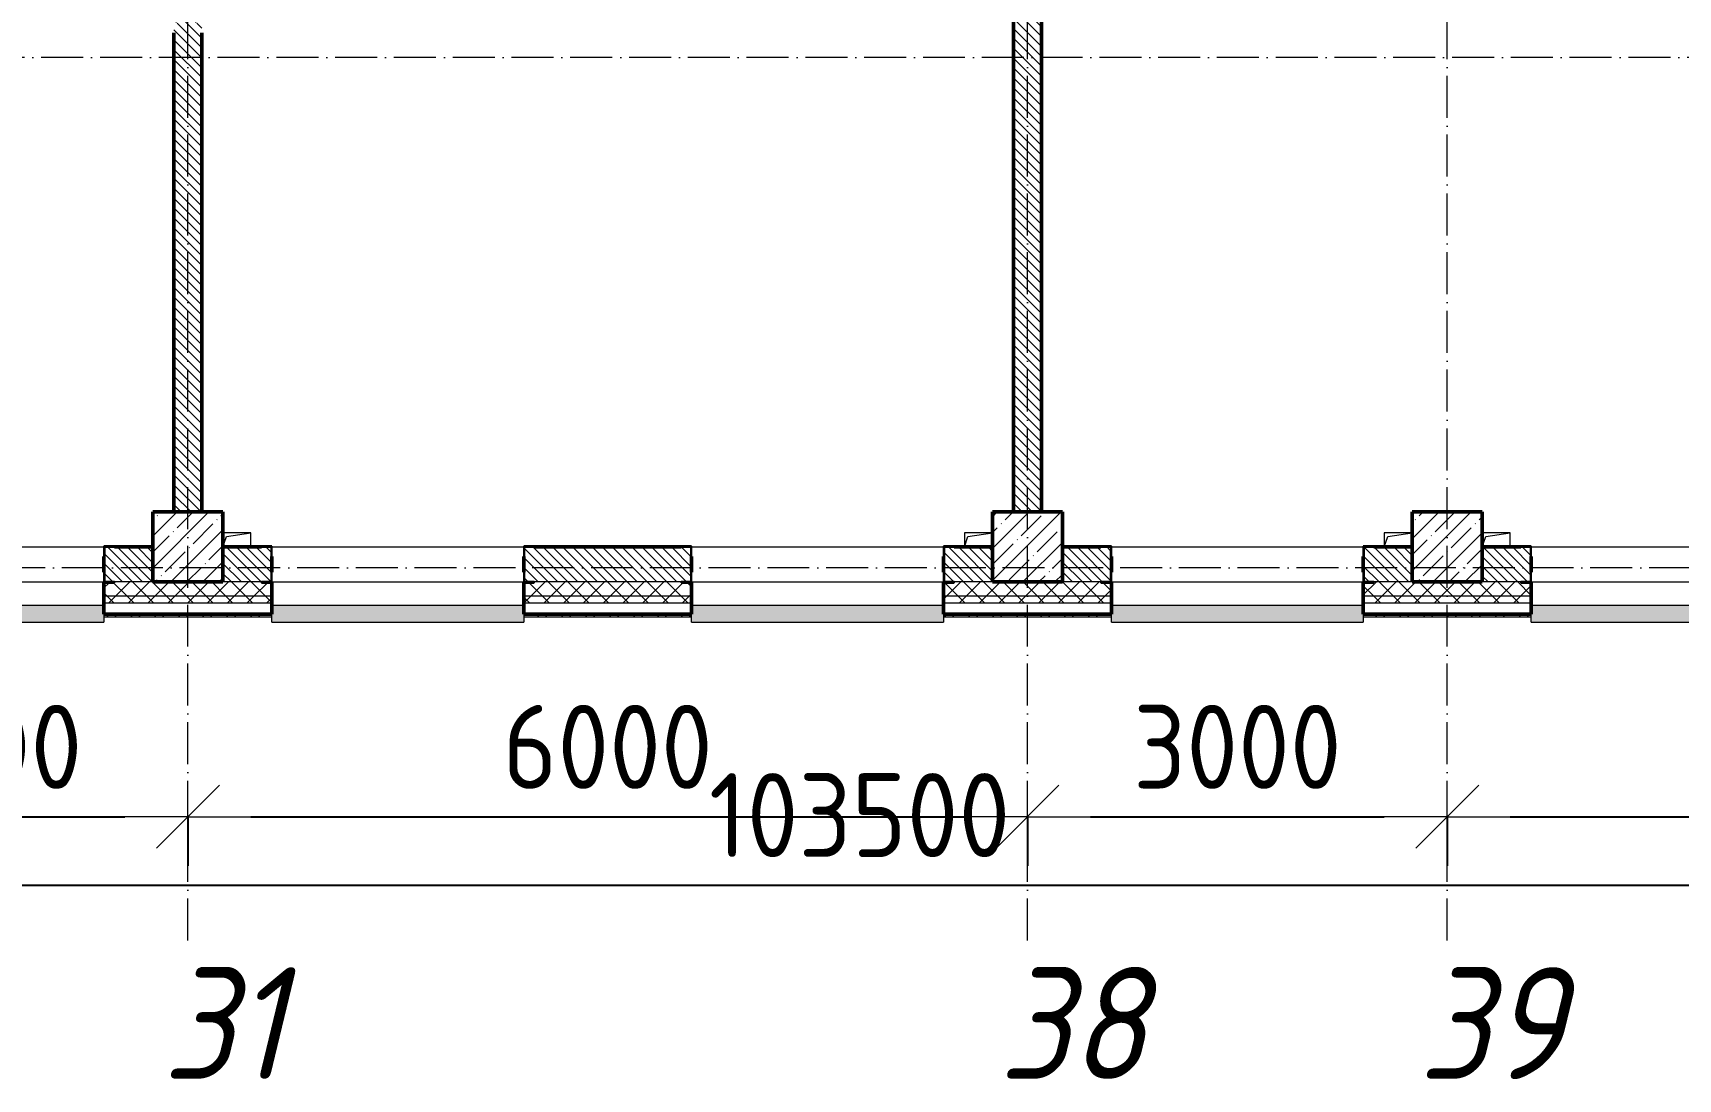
# Model space of a CAD drawing. Header units: millimetres. Extents: x 2294 to 908349, y -83289 to 219220.
# Drawn here: x 51055 to 62813, y 551 to 8031 of the extents above; entities that cross this region are included whole.
import ezdxf

# ---------------------------------------------------------------- set-up
doc = ezdxf.new("R2010")
doc.units = ezdxf.units.MM
doc.linetypes.add('50_200_ШТРИХ_1Т_ш5_п1_п1_', pattern=[700, 500, -100, 0, -100])
for name, color, linetype, lineweight in [('A-____-____-DIMS', 7, 'Continuous', 9), ('A-GENM-____-MCUT', 7, 'Continuous', 25), ('A-GENM-____-OTLN', 7, 'Continuous', 9), ('A-GENM-____-OTLN-1', 7, 'Continuous', 25), ('A-GLAZ-____-OTLN', 7, 'Continuous', 9), ('A-WALL-____-MCUT-2', 7, 'Continuous', 50), ('A-WALL-____-MCUT-3', 7, 'Continuous', 9), ('A-WALL-____-OTLN', 7, 'Continuous', 9), ('A-WALL-____-PATT-1', 7, 'Continuous', 9), ('A-WALL-FNSH-MCUT-1', 7, 'Continuous', 9), ('S-COLS-____-MCUT', 7, 'Continuous', 50), ('S-COLS-____-OTLN', 7, 'Continuous', 9), ('S-GRID-____-IDEN', 7, 'Continuous', 9), ('S-GRID-____-OTLN-1', 7, '50_200_ШТРИХ_1Т_ш5_п1_п1_', 9)]:
    doc.layers.add(name, color=color, linetype=linetype, lineweight=lineweight)
doc.layers.add('A-GLAZ-____-OTLN-1', color=7, linetype='Continuous', lineweight=9, true_color=0xc0c0c0)
doc.styles.add('ISOCPEUR_I', font='isocpeui.ttf', dxfattribs={"width": 0.9, "height": 2.5})
doc.styles.add('СПДС', font='isocpeur.ttf', dxfattribs={"width": 0.9})
doc.dimstyles.new('Размера А3', dxfattribs={"dimtxt": 800, "dimasz": 450, "dimexe": 350, "dimexo": 100, "dimgap": 200, "dimtad": 1, "dimdec": 0, "dimrnd": 10, "dimzin": 0, "dimdsep": 46, "dimtxsty": 'СПДС', "dimblk": 'ARROWHEAD_6', "dimcen": 1, "dimclrd": 5, "dimclre": 5, "dimclrt": 5, "dimazin": 0, "dimtfac": 1, "dimtdec": 0, "dimtmove": 2, "dimatfit": 3, "dimfxl": 1, "dimtolj": 1, "dimtzin": 0, "dimarcsym": 0})
pattern_1 = [(135, (7562.787, 6025.276), (-35.35534, -35.35534), [])]
pattern_2 = [(45, (7562.79, 6025.28), (-70.71068, 70.71068), []), (135, (7562.79, 6025.28), (-70.71068, -70.71068), [])]

# ---------------------------------------------------------------- blocks, each defined once
blk = doc.blocks.new('BSC_Колонна _Прямоугольная - 500х500-V59-АР1_План отверстий 2 этажа в осях 1-64_А-ГГ')
at = {"layer": 'S-COLS-____-OTLN'}
h = blk.add_hatch(dxfattribs=at)
h.set_pattern_fill('FP_88', color=256, style=0, pattern_type=2)
h.set_pattern_definition([(45, (-50600, 1668.96), (-114.04925, 114.04925), []), (45, (-50485.95, 1668.96), (-114.04925, 114.04925), [201.613, -40.323, 3.353, -36.97])])
h.paths.add_polyline_path([(-250, -250), (250, -250), (250, 250), (-250, 250), (-250, -175)], flags=0)
at = {"layer": 'S-COLS-____-MCUT'}
for p, q in [((250, 250), (-250, 250)), ((-250, 250), (-250, -250)), ((250, -250), (250, 250)), ((-250, -250), (250, -250))]:
    blk.add_line(p, q, dxfattribs=at)
blk = doc.blocks.new('BSC_Колонна _Прямоугольная - 500х500-V61-АР1_План отверстий 2 этажа в осях 1-64_А-ГГ')
at = {"layer": 'S-COLS-____-OTLN'}
h = blk.add_hatch(dxfattribs=at)
h.set_pattern_fill('FP_90', color=256, style=0, pattern_type=2)
h.set_pattern_definition([(45, (-53600, 1668.96), (-114.04925, 114.04925), []), (45, (-53485.95, 1668.96), (-114.04925, 114.04925), [201.613, -40.323, 3.353, -36.97])])
h.paths.add_polyline_path([(-250, -250), (250, -250), (250, 250), (-250, 250)], flags=0)
at = {"layer": 'S-COLS-____-MCUT'}
for p, q in [((250, 250), (-250, 250)), ((-250, 250), (-250, -250)), ((250, -250), (250, 250)), ((-250, -250), (250, -250))]:
    blk.add_line(p, q, dxfattribs=at)
blk = doc.blocks.new('BSC_Колонна _Прямоугольная - 500х500-V89-АР1_План отверстий 2 этажа в осях 1-64_А-ГГ')
at = {"layer": 'S-COLS-____-OTLN'}
h = blk.add_hatch(dxfattribs=at)
h.set_pattern_fill('FP_118', color=256, style=0, pattern_type=2)
h.set_pattern_definition([(45, (-44600, 1668.96), (-114.04925, 114.04925), []), (45, (-44485.95, 1668.96), (-114.04925, 114.04925), [201.613, -40.323, 3.353, -36.97])])
h.paths.add_polyline_path([(-250, -250), (250, -250), (250, 250), (-250, 250)], flags=0)
at = {"layer": 'S-COLS-____-MCUT'}
for p, q in [((250, 250), (-250, 250)), ((-250, 250), (-250, -250)), ((250, -250), (250, 250)), ((-250, -250), (250, -250))]:
    blk.add_line(p, q, dxfattribs=at)
blk = doc.blocks.new('Фахверк_СКБ_Уголок - 250_2700-27497298-АР1_План отверстий 2 этажа в осях 1-64_А-ГГ')
at = {"layer": 'A-GENM-____-MCUT'}
for p, q in [((200, 181), (125, 181)), ((125, 181), (125, 106)), ((131, 106), (131, 175)), ((131, 175), (200, 175)), ((200, 175), (200, 181)), ((125, 106), (131, 106)), ((131, -6), (125, -6)), ((125, -6), (125, -81)), ((125, -81), (200, -81)), ((131, -75), (131, -6)), ((200, -75), (131, -75)), ((200, -81), (200, -75))]:
    blk.add_line(p, q, dxfattribs=at)
blk = doc.blocks.new('AR_Отверстие прямоугольное _в плите_ - AR_Отверстие прямоугольное _в плите_-30510712-АР1_План отверстий 2 этажа в осях 1-64_А-ГГ')
at = {"layer": 'A-GENM-____-OTLN'}
for p, q in [((100, 50), (-100, 50)), ((-100, -50), (-75, 25)), ((-75, 25), (100, 50)), ((100, -50), (100, 50))]:
    blk.add_line(p, q, dxfattribs=at)
blk = doc.blocks.new('AR_Отверстие прямоугольное _в плите_ - AR_Отверстие прямоугольное _в плите_-V161-АР1_План отверстий 2 этажа в осях 1-64_А-ГГ')
at = {"layer": 'A-GENM-____-OTLN'}
for p, q in [((100, 50), (-100, 50)), ((-100, 50), (-100, -50)), ((-100, -50), (-75, 25)), ((-75, 25), (100, 50))]:
    blk.add_line(p, q, dxfattribs=at)
blk = doc.blocks.new('Отлив_СКБ - Отлив витража_120_НВФ-31885688-АР1_План отверстий 2 этажа в осях 1-64_А-ГГ')
at = {"layer": 'A-GLAZ-____-OTLN-1'}
for points in [[(4113, -2), (4800, -2), (4800, 0), (0, 0), (0, -2), (2345, -2)], [(4113, -120), (4800, -120), (4800, -2), (0, -2), (0, -120), (2345, -120)]]:
    blk.add_hatch(color=256, dxfattribs=at).paths.add_polyline_path(points, flags=0)
at = {"layer": 'A-GLAZ-____-OTLN'}
for p, q in [((0, 0), (4800, 0)), ((4800, -2), (0, -2)), ((0, -120), (0, -83)), ((4800, -83), (4800, -120)), ((0, -120), (4800, -120))]:
    blk.add_line(p, q, dxfattribs=at)
blk = doc.blocks.new('Отлив_СКБ - Отлив витража_120_НВФ-V194-АР1_План отверстий 2 этажа в осях 1-64_А-ГГ')
at = {"layer": 'A-GLAZ-____-OTLN-1'}
for points in [[(1800, -2), (1800, 0), (0, 0), (0, -2), (1544, -2)], [(1544, -120), (1800, -120), (1800, -2), (0, -2), (0, -120)]]:
    blk.add_hatch(color=256, dxfattribs=at).paths.add_polyline_path(points, flags=0)
at = {"layer": 'A-GLAZ-____-OTLN'}
for p, q in [((0, 0), (1800, 0)), ((1800, -2), (0, -2)), ((0, -120), (0, -83)), ((1800, -83), (1800, -120)), ((0, -120), (1800, -120))]:
    blk.add_line(p, q, dxfattribs=at)
blk = doc.blocks.new('2floor')
at = {"layer": 'A-WALL-____-PATT-1'}
h = blk.add_hatch(dxfattribs=at)
h.set_pattern_fill('FP_6', color=256, style=0, pattern_type=2)
h.set_pattern_definition(pattern_1)
h.paths.add_polyline_path([(52063, 4606), (52263, 4606), (52263, 8100), (52194, 8100), (52194, 8106), (52263, 8106), (52263, 11606), (52063, 11606), (52063, 8106), (52132, 8106), (52132, 8100), (52063, 8100), (52063, 5041)], flags=0)
h = blk.add_hatch(dxfattribs=at)
h.set_pattern_fill('FP_6', color=256, style=0, pattern_type=2)
h.set_pattern_definition(pattern_1)
h.paths.add_polyline_path([(58063, 4606), (58263, 4606), (58263, 10050), (58194, 10050), (58194, 10056), (58132, 10056), (58132, 10050), (58063, 10050), (58063, 5041)], flags=0)
h.paths.add_polyline_path([(58194, 11206), (58194, 11212), (58263, 11212), (58263, 11606), (58063, 11606), (58063, 11212), (58132, 11212), (58132, 11206)], flags=0)
h = blk.add_hatch(dxfattribs=at)
h.set_pattern_fill('FP_6', color=256, style=0, pattern_type=2)
h.set_pattern_definition(pattern_1)
h.paths.add_polyline_path([(51913, 4106), (51913, 4356), (51569, 4356), (51569, 4287), (51563, 4287), (51563, 4175), (51569, 4175), (51569, 4106), (51736, 4106)], flags=0)
h.paths.add_polyline_path([(49757, 4106), (49757, 4175), (49763, 4175), (49763, 4287), (49757, 4287), (49757, 4356), (49413, 4356), (49413, 4106), (49688, 4106)], flags=0)
h = blk.add_hatch(dxfattribs=at)
h.set_pattern_fill('FP_6', color=256, style=0, pattern_type=2)
h.set_pattern_definition(pattern_1)
h.paths.add_polyline_path([(57638, 4106), (57913, 4106), (57913, 4356), (57569, 4356), (57569, 4287), (57563, 4287), (57563, 4175), (57569, 4175), (57569, 4106)], flags=0)
h.paths.add_polyline_path([(55271, 4106), (55757, 4106), (55757, 4175), (55763, 4175), (55763, 4287), (55757, 4287), (55757, 4356), (54569, 4356), (54569, 4287), (54563, 4287), (54563, 4175), (54569, 4175), (54569, 4106), (54638, 4106)], flags=0)
h.paths.add_polyline_path([(52757, 4106), (52757, 4175), (52763, 4175), (52763, 4287), (52757, 4287), (52757, 4356), (52413, 4356), (52413, 4106), (52688, 4106)], flags=0)
h = blk.add_hatch(dxfattribs=at)
h.set_pattern_fill('FP_6', color=256, style=0, pattern_type=2)
h.set_pattern_definition(pattern_1)
h.paths.add_polyline_path([(60638, 4106), (60913, 4106), (60913, 4356), (60569, 4356), (60569, 4287), (60563, 4287), (60563, 4175), (60569, 4175), (60569, 4106), (60573, 4106)], flags=0)
h.paths.add_polyline_path([(58688, 4106), (58757, 4106), (58757, 4175), (58763, 4175), (58763, 4287), (58757, 4287), (58757, 4356), (58413, 4356), (58413, 4106)], flags=0)
h = blk.add_hatch(dxfattribs=at)
h.set_pattern_fill('FP_6', color=256, style=0, pattern_type=2)
h.set_pattern_definition(pattern_1)
h.paths.add_polyline_path([(66759, 4106), (66913, 4106), (66913, 4356), (66569, 4356), (66569, 4287), (66563, 4287), (66563, 4175), (66569, 4175), (66569, 4106), (66638, 4106)], flags=0)
h.paths.add_polyline_path([(61688, 4106), (61757, 4106), (61757, 4175), (61763, 4175), (61763, 4287), (61757, 4287), (61757, 4356), (61413, 4356), (61413, 4106), (61457, 4106)], flags=0)
h = blk.add_hatch(dxfattribs=at)
h.set_pattern_fill('FP_1', color=256, style=0, pattern_type=2)
h.set_pattern_definition(pattern_2)
h.paths.add_polyline_path([(108813, 3956), (108913, 3956), (108913, 4006), (99713, 4006), (99713, 3956), (108295, 3956)], flags=0)
h.paths.add_polyline_path([(96806, 3956), (97913, 3956), (97913, 4006), (89963, 4006), (89963, 3956), (95922, 3956)], flags=0)
h.paths.add_polyline_path([(87763, 3956), (88963, 3956), (88963, 4006), (87763, 4006)], flags=0)
h.paths.add_polyline_path([(79963, 3956), (79963, 4006), (78563, 4006), (78563, 3956), (79131, 3956)], flags=0)
h.paths.add_polyline_path([(76763, 3956), (76763, 4006), (75563, 4006), (75563, 3956), (76480, 3956)], flags=0)
h.paths.add_polyline_path([(72945, 3956), (73762, 3956), (73762, 4006), (72563, 4006), (72563, 3956)], flags=0)
h.paths.add_polyline_path([(70763, 3956), (70763, 4006), (69563, 4006), (69563, 3956), (70294, 3956)], flags=0)
h.paths.add_polyline_path([(67643, 3956), (67763, 3956), (67763, 4006), (66563, 4006), (66563, 3956), (66759, 3956)], flags=0)
h.paths.add_polyline_path([(61763, 3956), (61763, 4006), (60563, 4006), (60563, 3956), (61457, 3956)], flags=0)
h.paths.add_polyline_path([(58763, 3956), (58763, 4006), (57563, 4006), (57563, 3956), (57922, 3956)], flags=0)
h.paths.add_polyline_path([(54563, 3956), (55763, 3956), (55763, 4006), (54563, 4006)], flags=0)
h.paths.add_polyline_path([(52619, 3956), (52763, 3956), (52763, 4006), (51563, 4006), (51563, 3956), (51736, 3956)], flags=0)
h.paths.add_polyline_path([(49763, 3956), (49763, 4006), (48563, 4006), (48563, 3956), (49085, 3956)], flags=0)
h.paths.add_polyline_path([(46433, 3956), (46763, 3956), (46763, 4006), (45363, 4006), (45363, 3956), (45550, 3956)], flags=0)
h.paths.add_polyline_path([(43563, 3956), (43563, 4006), (42363, 4006), (42363, 3956), (42898, 3956)], flags=0)
h.paths.add_polyline_path([(40563, 3956), (40563, 4006), (39363, 4006), (39363, 3956)], flags=0)
h.paths.add_polyline_path([(37563, 3956), (37563, 4006), (36363, 4006), (36363, 3956)], flags=0)
h.paths.add_polyline_path([(33363, 3956), (34563, 3956), (34563, 4006), (33363, 4006)], flags=0)
h.paths.add_polyline_path([(31563, 3956), (31563, 4006), (30363, 4006), (30363, 3956), (30526, 3956)], flags=0)
h.paths.add_polyline_path([(28563, 3956), (28563, 4006), (27363, 4006), (27363, 3956), (27875, 3956)], flags=0)
h.paths.add_polyline_path([(25563, 3956), (25563, 4006), (24363, 4006), (24363, 3956), (25224, 3956)], flags=0)
h.paths.add_polyline_path([(22563, 3956), (22563, 4006), (21363, 4006), (21363, 3956), (21689, 3956)], flags=0)
h.paths.add_polyline_path([(20363, 3956), (20363, 4006), (14963, 4006), (14963, 3956), (19921, 3956)], flags=0)
h.paths.add_polyline_path([(13963, 3956), (13963, 4006), (5013, 4006), (5013, 3956), (12851, 3956)], flags=0)
h = blk.add_hatch(dxfattribs=at)
h.set_pattern_fill('FP_1', color=256, style=0, pattern_type=2)
h.set_pattern_definition(pattern_2)
h.paths.add_polyline_path([(108813, 4006), (108813, 4106), (99788, 4106), (99788, 4100), (99713, 4100), (99713, 4006), (108313, 4006)], flags=0)
h.paths.add_polyline_path([(97913, 4006), (97913, 4100), (97838, 4100), (97838, 4106), (89963, 4106), (89963, 4006), (97690, 4006)], flags=0)
h.paths.add_polyline_path([(88463, 4006), (88963, 4006), (88963, 4106), (87838, 4106), (87838, 4100), (87763, 4100), (87763, 4006), (87838, 4006)], flags=0)
h.paths.add_polyline_path([(78563, 4006), (79963, 4006), (79963, 4106), (78638, 4106), (78638, 4100), (78563, 4100)], flags=0)
h.paths.add_polyline_path([(76413, 4006), (76763, 4006), (76763, 4100), (76688, 4100), (76688, 4106), (75638, 4106), (75638, 4100), (75563, 4100), (75563, 4006), (75913, 4006)], flags=0)
h.paths.add_polyline_path([(73762, 4006), (73762, 4100), (73688, 4100), (73688, 4106), (72638, 4106), (72638, 4100), (72563, 4100), (72563, 4006), (72945, 4006)], flags=0)
h.paths.add_polyline_path([(70763, 4006), (70763, 4100), (70688, 4100), (70688, 4106), (69638, 4106), (69638, 4100), (69563, 4100), (69563, 4006), (70294, 4006)], flags=0)
h.paths.add_polyline_path([(66913, 4006), (67763, 4006), (67763, 4100), (67688, 4100), (67688, 4106), (66638, 4106), (66638, 4100), (66563, 4100), (66563, 4006), (66759, 4006)], flags=0)
h.paths.add_polyline_path([(61457, 4006), (61763, 4006), (61763, 4100), (61688, 4100), (61688, 4106), (60638, 4106), (60638, 4100), (60563, 4100), (60563, 4006), (61413, 4006)], flags=0)
h.paths.add_polyline_path([(57563, 4006), (58763, 4006), (58763, 4100), (58688, 4100), (58688, 4106), (57638, 4106), (57638, 4100), (57563, 4100)], flags=0)
h.paths.add_polyline_path([(55271, 4006), (55763, 4006), (55763, 4100), (55688, 4100), (55688, 4106), (54638, 4106), (54638, 4100), (54563, 4100), (54563, 4006), (54638, 4006)], flags=0)
h.paths.add_polyline_path([(52619, 4006), (52763, 4006), (52763, 4100), (52688, 4100), (52688, 4106), (51638, 4106), (51638, 4100), (51563, 4100), (51563, 4006), (52413, 4006)], flags=0)
h.paths.add_polyline_path([(49763, 4006), (49763, 4100), (49688, 4100), (49688, 4106), (48638, 4106), (48638, 4100), (48563, 4100), (48563, 4006), (49688, 4006)], flags=0)
h.paths.add_polyline_path([(46763, 4006), (46763, 4100), (46688, 4101), (46688, 4106), (45363, 4106), (45363, 4006), (46757, 4006)], flags=0)
h.paths.add_polyline_path([(42363, 4006), (43563, 4006), (43563, 4100), (43488, 4100), (43488, 4106), (42363, 4106)], flags=0)
h.paths.add_polyline_path([(40557, 4006), (40563, 4006), (40563, 4100), (40488, 4100), (40488, 4106), (39438, 4106), (39438, 4100), (39363, 4100), (39363, 4006), (40488, 4006)], flags=0)
h.paths.add_polyline_path([(37488, 4006), (37563, 4006), (37563, 4100), (37488, 4100), (37488, 4106), (36363, 4106), (36363, 4006), (36863, 4006)], flags=0)
h.paths.add_polyline_path([(33863, 4006), (34563, 4006), (34563, 4100), (34488, 4100), (34488, 4106), (33363, 4106), (33363, 4006)], flags=0)
h.paths.add_polyline_path([(31563, 4006), (31563, 4100), (31488, 4100), (31488, 4106), (30438, 4106), (30438, 4100), (30363, 4100), (30363, 4006), (30526, 4006)], flags=0)
h.paths.add_polyline_path([(28488, 4006), (28563, 4006), (28563, 4100), (28488, 4100), (28488, 4106), (27363, 4106), (27363, 4006), (27875, 4006)], flags=0)
h.paths.add_polyline_path([(24363, 4006), (25563, 4006), (25563, 4100), (25488, 4100), (25488, 4106), (24363, 4106)], flags=0)
h.paths.add_polyline_path([(22563, 4006), (22563, 4100), (22488, 4100), (22488, 4106), (21438, 4106), (21438, 4100), (21363, 4100), (21363, 4006), (22463, 4006)], flags=0)
h.paths.add_polyline_path([(20363, 4006), (20363, 4100), (20288, 4100), (20288, 4106), (15038, 4106), (15038, 4100), (14963, 4100), (14963, 4006), (19921, 4006)], flags=0)
h.paths.add_polyline_path([(12863, 4006), (13963, 4006), (13963, 4100), (13888, 4100), (13888, 4106), (5113, 4106), (5113, 4006), (12851, 4006)], flags=0)
h = blk.add_hatch(dxfattribs=at)
h.set_pattern_fill('FP_3', color=256, style=0, pattern_type=2)
h.set_pattern_definition([(45, (7562.79, 6025.28), (-85.53659, 85.53659), []), (45, (7619.81, 6025.28), (-85.53659, 85.53659), [])])
h.paths.add_polyline_path([(79131, 3856), (79428, 3856), (79428, 3876), (78564, 3876), (78564, 3856)], flags=0)
h.paths.add_polyline_path([(76480, 3856), (76763, 3856), (76763, 3876), (75563, 3876), (75563, 3856), (75596, 3856)], flags=0)
h.paths.add_polyline_path([(73762, 3856), (73762, 3876), (72563, 3876), (72563, 3856), (72945, 3856)], flags=0)
h.paths.add_polyline_path([(69564, 3856), (70763, 3856), (70763, 3876), (69564, 3876)], flags=0)
h.paths.add_polyline_path([(67643, 3856), (67763, 3856), (67763, 3876), (66563, 3876), (66563, 3856), (66759, 3856)], flags=0)
h.paths.add_polyline_path([(60573, 3856), (61763, 3856), (61763, 3876), (60563, 3876), (60563, 3856)], flags=0)
h.paths.add_polyline_path([(58763, 3856), (58763, 3876), (57563, 3876), (57563, 3856), (57922, 3856)], flags=0)
h.paths.add_polyline_path([(55271, 3856), (55763, 3856), (55763, 3876), (54563, 3876), (54563, 3856)], flags=0)
h.paths.add_polyline_path([(52619, 3856), (52763, 3856), (52763, 3876), (51563, 3876), (51563, 3856), (51736, 3856)], flags=0)
h.paths.add_polyline_path([(49085, 3856), (49763, 3856), (49763, 3876), (48563, 3876), (48563, 3856)], flags=0)
h.paths.add_polyline_path([(46433, 3856), (46763, 3856), (46763, 3876), (45898, 3876), (45898, 3856)], flags=0)
at = {"layer": 'A-WALL-____-MCUT-2'}
for p, q in [((58063, 9981), (58063, 4606)), ((58263, 4606), (58263, 9981)), ((52063, 8031), (52063, 4606)), ((52263, 4606), (52263, 8031)), ((51913, 4356), (51638, 4356)), ((52688, 4356), (52413, 4356)), ((55688, 4356), (54638, 4356)), ((57913, 4356), (57638, 4356)), ((58688, 4356), (58413, 4356)), ((60913, 4356), (60638, 4356)), ((61688, 4356), (61413, 4356)), ((51563, 4287), (51563, 4175)), ((52763, 4175), (52763, 4287)), ((54563, 4287), (54563, 4175)), ((55763, 4175), (55763, 4287)), ((57563, 4287), (57563, 4175)), ((58763, 4175), (58763, 4287)), ((60563, 4287), (60563, 4175)), ((61763, 4175), (61763, 4287)), ((51563, 4100), (51563, 3876)), ((52763, 3876), (52763, 4100)), ((54563, 4100), (54563, 3876)), ((55763, 3876), (55763, 4100)), ((57563, 4100), (57563, 3876)), ((58763, 3876), (58763, 4100)), ((60563, 4100), (60563, 3876)), ((61763, 3876), (61763, 4100)), ((51563, 3876), (52763, 3876)), ((54563, 3876), (55763, 3876)), ((57563, 3876), (58763, 3876)), ((60563, 3876), (61763, 3876))]:
    blk.add_line(p, q, dxfattribs=at)
at = {"layer": 'A-WALL-____-MCUT-3'}
for p, q in [((51563, 4006), (52763, 4006)), ((51913, 4106), (51638, 4106)), ((52688, 4106), (52413, 4106)), ((54563, 4006), (55763, 4006)), ((55688, 4106), (54638, 4106)), ((57563, 4006), (58763, 4006)), ((57913, 4106), (57638, 4106)), ((58688, 4106), (58413, 4106)), ((60563, 4006), (61763, 4006)), ((60913, 4106), (60638, 4106)), ((61688, 4106), (61413, 4106)), ((51563, 3956), (52763, 3956)), ((54563, 3956), (55763, 3956)), ((57563, 3956), (58763, 3956)), ((60563, 3956), (61763, 3956))]:
    blk.add_line(p, q, dxfattribs=at)
at = {"layer": 'A-WALL-____-OTLN'}
for p, q in [((49763, 4356), (51563, 4356)), ((52763, 4356), (54563, 4356)), ((55763, 4356), (57563, 4356)), ((58763, 4356), (60563, 4356)), ((61763, 4356), (66563, 4356)), ((49763, 4106), (51563, 4106)), ((52763, 4106), (54563, 4106)), ((55763, 4106), (57563, 4106)), ((58763, 4106), (60563, 4106)), ((61763, 4106), (66563, 4106))]:
    blk.add_line(p, q, dxfattribs=at)
at = {"layer": 'A-WALL-FNSH-MCUT-1'}
for p, q in [((51563, 3876), (51563, 3856)), ((51563, 3856), (52763, 3856)), ((52763, 3856), (52763, 3876)), ((54563, 3876), (54563, 3856)), ((54563, 3856), (55763, 3856)), ((55763, 3856), (55763, 3876)), ((55763, 3876), (55763, 3876)), ((57563, 3876), (57563, 3856)), ((57563, 3856), (58763, 3856)), ((58763, 3856), (58763, 3876)), ((58763, 3876), (58763, 3876)), ((60563, 3876), (60563, 3856)), ((60563, 3856), (61763, 3856)), ((61763, 3856), (61763, 3876)), ((61763, 3876), (61763, 3876))]:
    blk.add_line(p, q, dxfattribs=at)
at = {"layer": 'A-GENM-____-OTLN'}
for name, p in [('AR_Отверстие прямоугольное _в плите_ - AR_Отверстие прямоугольное _в плите_-30510712-АР1_План отверстий 2 этажа в осях 1-64_А-ГГ', (52513, 4406)), ('AR_Отверстие прямоугольное _в плите_ - AR_Отверстие прямоугольное _в плите_-V161-АР1_План отверстий 2 этажа в осях 1-64_А-ГГ', (57813, 4406)), ('AR_Отверстие прямоугольное _в плите_ - AR_Отверстие прямоугольное _в плите_-V161-АР1_План отверстий 2 этажа в осях 1-64_А-ГГ', (60813, 4406)), ('AR_Отверстие прямоугольное _в плите_ - AR_Отверстие прямоугольное _в плите_-30510712-АР1_План отверстий 2 этажа в осях 1-64_А-ГГ', (61513, 4406))]:
    blk.add_blockref(name, p, dxfattribs=at)
at = {"layer": 'A-GENM-____-OTLN-1'}
for p in [(51438, 4181), (54438, 4181), (57438, 4181), (60438, 4181)]:
    blk.add_blockref('Фахверк_СКБ_Уголок - 250_2700-27497298-АР1_План отверстий 2 этажа в осях 1-64_А-ГГ', p, dxfattribs=at)
at = {"layer": 'A-GENM-____-OTLN-1', "rotation": 180}
for p in [(52888, 4281), (55888, 4281), (58888, 4281), (61888, 4281)]:
    blk.add_blockref('Фахверк_СКБ_Уголок - 250_2700-27497298-АР1_План отверстий 2 этажа в осях 1-64_А-ГГ', p, dxfattribs=at)
at = {"layer": 'A-GLAZ-____-OTLN'}
for name, p in [('Отлив_СКБ - Отлив витража_120_НВФ-V194-АР1_План отверстий 2 этажа в осях 1-64_А-ГГ', (49763, 3939)), ('Отлив_СКБ - Отлив витража_120_НВФ-V194-АР1_План отверстий 2 этажа в осях 1-64_А-ГГ', (52763, 3939)), ('Отлив_СКБ - Отлив витража_120_НВФ-V194-АР1_План отверстий 2 этажа в осях 1-64_А-ГГ', (55763, 3939)), ('Отлив_СКБ - Отлив витража_120_НВФ-V194-АР1_План отверстий 2 этажа в осях 1-64_А-ГГ', (58763, 3939)), ('Отлив_СКБ - Отлив витража_120_НВФ-31885688-АР1_План отверстий 2 этажа в осях 1-64_А-ГГ', (61763, 3939))]:
    blk.add_blockref(name, p, dxfattribs=at)
at = {"layer": 'S-COLS-____-OTLN'}
for name, p in [('BSC_Колонна _Прямоугольная - 500х500-V89-АР1_План отверстий 2 этажа в осях 1-64_А-ГГ', (52163, 4356)), ('BSC_Колонна _Прямоугольная - 500х500-V59-АР1_План отверстий 2 этажа в осях 1-64_А-ГГ', (58163, 4356)), ('BSC_Колонна _Прямоугольная - 500х500-V61-АР1_План отверстий 2 этажа в осях 1-64_А-ГГ', (61163, 4356))]:
    blk.add_blockref(name, p, dxfattribs=at)
blk = doc.blocks.new('ARROWHEAD_6')
at = {"color": 0, "linetype": 'Continuous'}
for p, q in [((-0.5, -0.5), (0.5, 0.5)), ((0, 0), (-1, 0))]:
    blk.add_line(p, q, dxfattribs=at)
blk = doc.blocks.new('*D2725')
at = {"layer": 'A-____-____-DIMS', "color": 0, "lineweight": -2, "transparency": 16777216}
for p, q in [((207184, 2433), (207184, 2077)), ((207634, 2427), (209734, 2427)), ((210184, 2433), (210184, 2077))]:
    blk.add_line(p, q, dxfattribs=at)
at = {"layer": 'Defpoints', "color": 0, "transparency": 16777216}
for p in [(207184, 2533), (210184, 2533), (210184, 2427)]:
    blk.add_point(p, dxfattribs=at)
at = {"layer": 'A-____-____-DIMS', "color": 0, "lineweight": -2, "transparency": 16777216, "xscale": 450, "yscale": 450, "zscale": 450, "rotation": 180}
blk.add_blockref('ARROWHEAD_6', (207184, 2427), dxfattribs=at)
at = {"layer": 'A-____-____-DIMS', "color": 0, "lineweight": -2, "transparency": 16777216, "xscale": 450, "yscale": 450, "zscale": 450}
blk.add_blockref('ARROWHEAD_6', (210184, 2427), dxfattribs=at)
at = {"layer": 'A-____-____-DIMS', "color": 0, "transparency": 16777216, "insert": (208684, 2927), "char_height": 600, "attachment_point": 5, "style": 'СПДС'}
blk.add_mtext('\\A1;3000', dxfattribs=at)
blk = doc.blocks.new('*D2726')
at = {"layer": 'A-____-____-DIMS', "color": 0, "lineweight": -2, "transparency": 16777216}
for p, q in [((210184, 2433), (210184, 2077)), ((210634, 2427), (215734, 2427)), ((216184, 2433), (216184, 2077))]:
    blk.add_line(p, q, dxfattribs=at)
at = {"layer": 'Defpoints', "color": 0, "transparency": 16777216}
for p in [(210184, 2533), (216184, 2533), (216184, 2427)]:
    blk.add_point(p, dxfattribs=at)
at = {"layer": 'A-____-____-DIMS', "color": 0, "lineweight": -2, "transparency": 16777216, "xscale": 450, "yscale": 450, "zscale": 450, "rotation": 180}
blk.add_blockref('ARROWHEAD_6', (210184, 2427), dxfattribs=at)
at = {"layer": 'A-____-____-DIMS', "color": 0, "lineweight": -2, "transparency": 16777216, "xscale": 450, "yscale": 450, "zscale": 450}
blk.add_blockref('ARROWHEAD_6', (216184, 2427), dxfattribs=at)
at = {"layer": 'A-____-____-DIMS', "color": 0, "transparency": 16777216, "insert": (213184, 2927), "char_height": 600, "attachment_point": 5, "style": 'СПДС'}
blk.add_mtext('\\A1;6000', dxfattribs=at)
blk = doc.blocks.new('*D2727')
at = {"layer": 'A-____-____-DIMS', "color": 0, "lineweight": -2, "transparency": 16777216}
for p, q in [((216184, 2433), (216184, 2077)), ((216634, 2427), (218734, 2427)), ((219184, 2433), (219184, 2077))]:
    blk.add_line(p, q, dxfattribs=at)
at = {"layer": 'Defpoints', "color": 0, "transparency": 16777216}
for p in [(216184, 2533), (219184, 2533), (219184, 2427)]:
    blk.add_point(p, dxfattribs=at)
at = {"layer": 'A-____-____-DIMS', "color": 0, "lineweight": -2, "transparency": 16777216, "xscale": 450, "yscale": 450, "zscale": 450, "rotation": 180}
blk.add_blockref('ARROWHEAD_6', (216184, 2427), dxfattribs=at)
at = {"layer": 'A-____-____-DIMS', "color": 0, "lineweight": -2, "transparency": 16777216, "xscale": 450, "yscale": 450, "zscale": 450}
blk.add_blockref('ARROWHEAD_6', (219184, 2427), dxfattribs=at)
at = {"layer": 'A-____-____-DIMS', "color": 0, "transparency": 16777216, "insert": (217684, 2927), "char_height": 600, "attachment_point": 5, "style": 'СПДС'}
blk.add_mtext('\\A1;3000', dxfattribs=at)
blk = doc.blocks.new('*D2728')
at = {"layer": 'A-____-____-DIMS', "color": 0, "lineweight": -2, "transparency": 16777216}
for p, q in [((219184, 2433), (219184, 2077)), ((219634, 2427), (224734, 2427)), ((225184, 2433), (225184, 2077))]:
    blk.add_line(p, q, dxfattribs=at)
at = {"layer": 'Defpoints', "color": 0, "transparency": 16777216}
for p in [(219184, 2533), (225184, 2533), (225184, 2427)]:
    blk.add_point(p, dxfattribs=at)
at = {"layer": 'A-____-____-DIMS', "color": 0, "lineweight": -2, "transparency": 16777216, "xscale": 450, "yscale": 450, "zscale": 450, "rotation": 180}
blk.add_blockref('ARROWHEAD_6', (219184, 2427), dxfattribs=at)
at = {"layer": 'A-____-____-DIMS', "color": 0, "lineweight": -2, "transparency": 16777216, "xscale": 450, "yscale": 450, "zscale": 450}
blk.add_blockref('ARROWHEAD_6', (225184, 2427), dxfattribs=at)
at = {"layer": 'A-____-____-DIMS', "color": 0, "transparency": 16777216, "insert": (222184, 2927), "char_height": 600, "attachment_point": 5, "style": 'СПДС'}
blk.add_mtext('\\A1;6000', dxfattribs=at)
blk = doc.blocks.new('*D2741')
at = {"layer": 'A-____-____-DIMS', "color": 0, "lineweight": -2, "transparency": 16777216}
for p, q in [((163234, 1945), (163234, 1589)), ((163684, 1939), (266284, 1939)), ((266734, 1945), (266734, 1589))]:
    blk.add_line(p, q, dxfattribs=at)
at = {"layer": 'Defpoints', "color": 0, "transparency": 16777216}
for p in [(163234, 2045), (266734, 2045), (266734, 1939)]:
    blk.add_point(p, dxfattribs=at)
at = {"layer": 'A-____-____-DIMS', "color": 0, "lineweight": -2, "transparency": 16777216, "xscale": 450, "yscale": 450, "zscale": 450, "rotation": 180}
blk.add_blockref('ARROWHEAD_6', (163234, 1939), dxfattribs=at)
at = {"layer": 'A-____-____-DIMS', "color": 0, "lineweight": -2, "transparency": 16777216, "xscale": 450, "yscale": 450, "zscale": 450}
blk.add_blockref('ARROWHEAD_6', (266734, 1939), dxfattribs=at)
at = {"layer": 'A-____-____-DIMS', "color": 0, "transparency": 16777216, "insert": (214984, 2439), "char_height": 600, "attachment_point": 5, "style": 'СПДС'}
blk.add_mtext('\\A1;103500', dxfattribs=at)
blk = doc.blocks.new('3osi')
at = {"layer": 'S-GRID-____-OTLN-1', "color": 251, "ltscale": 0.6, "true_color": 0x636466}
for p, q in [((210183.5, 1542.7), (210183.5, 16175.8)), ((216183.5, 1542.7), (216183.5, 16175.8)), ((219183.5, 1542.7), (219183.5, 16175.8)), ((269510, 7856.3), (160914.7, 7856.3)), ((269657.9, 4206.3), (160914.7, 4206.3))]:
    blk.add_line(p, q, dxfattribs=at)
at = {"layer": 'S-GRID-____-IDEN', "char_height": 800, "attachment_point": 1, "style": 'ISOCPEUR_I'}
for s, insert, width in [('31', (210002.4, 1351.4), 346.329), ('38', (215978.6, 1351.4), 404.05), ('39', (218978.6, 1351.4), 404.05)]:
    blk.add_mtext(s, dxfattribs=dict(at, insert=insert, width=width))
at = {"layer": 'A-____-____-DIMS'}
for base, p1, p2, picture, middle in [((210183.5, 2426.8), (207183.5, 2532.8), (210183.5, 2532.8), '*D2725', (208683.5, 2926.8)), ((216183.5, 2426.8), (210183.5, 2532.8), (216183.5, 2532.8), '*D2726', (213183.5, 2926.8)), ((219183.5, 2426.8), (216183.5, 2532.8), (219183.5, 2532.8), '*D2727', (217683.5, 2926.8)), ((225183.5, 2426.8), (219183.5, 2532.8), (225183.5, 2532.8), '*D2728', (222183.5, 2926.8)), ((266733.5, 1938.5), (163233.5, 2044.6), (266733.5, 2044.6), '*D2741', (214983.5, 2438.5))]:
    dim = blk.add_linear_dim(base=base, p1=p1, p2=p2, dimstyle='Размера А3', override={"dimtxt": 600, "dimclrd": 0, "dimclre": 0, "dimclrt": 0}, dxfattribs=at)
    dim.commit()
    dim.dimension.update_dxf_attribs({"geometry": picture, "text_midpoint": middle})

msp = doc.modelspace()

# ---------------------------------------------------------------- block references
for name, p in [('3osi', (-158020.7, 0)), ('2floor', (0, 0))]:
    msp.add_blockref(name, p)

doc.saveas('drawing.dxf')
